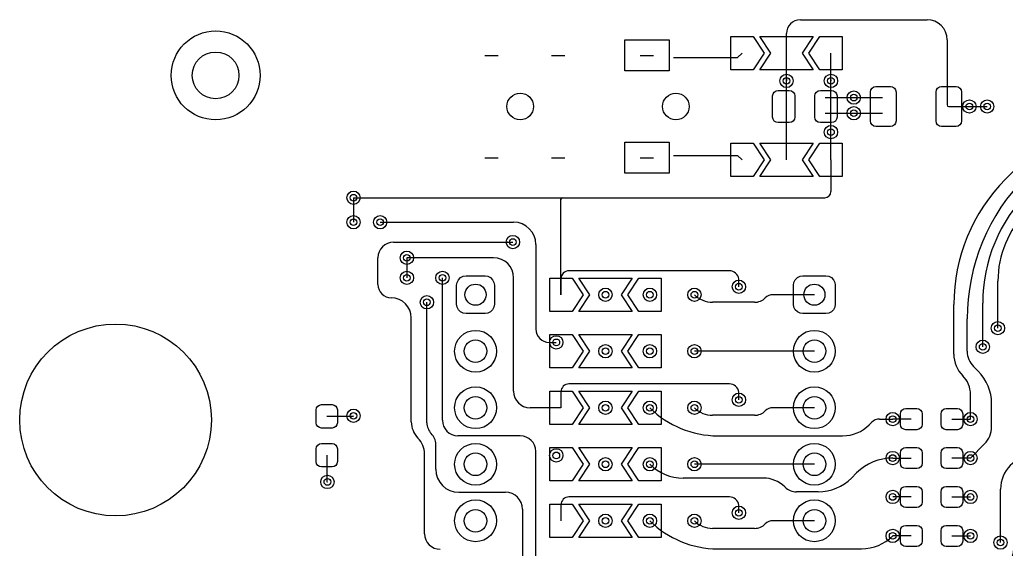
# Model space of a CAD drawing. Header units: millimetres. Extents: x -171 to 83, y -111 to 20.
# Drawn here: x -151.91 to -107.54, y -11.38 to 12.42 of the extents above; entities that cross this region are included whole.
import ezdxf

# ---------------------------------------------------------------- set-up
doc = ezdxf.new("R2010")
doc.units = ezdxf.units.MM
doc.layers.add('livello 5', color=18, linetype='Continuous', lineweight=25, true_color=0x000000)
doc.layers.add('livello 6', color=18, linetype='Continuous', lineweight=25, true_color=0x000000)

msp = doc.modelspace()

# ---------------------------------------------------------------- linework, layer by layer
at = {"layer": 'livello 5', "color": 250, "true_color": 0x3d3d3d}
msp.add_circle((-147.5985, -5.5721), 4.3114, dxfattribs=at)
at = {"layer": 'livello 6', "color": 133, "true_color": 0x37cbcb, "flags": 128}
for points in [[(-116.7985, 12.4165, 0.41421356), (-117.4235, 11.7915)], [(-110.1985, 11.5165, 0.41421356), (-111.0985, 12.4165)], [(-110.1985, 8.5915, 0.41421356), (-110.1235, 8.5165)], [(-106.648, 5.3671, 0.19891061), (-109.2985, -1.0319)], [(-107.5672, 5.2479, 0.19891373), (-109.8985, -0.3806)], [(-115.6961, 4.4164, 0.41410618), (-115.4235, 4.6891)], [(-106.5207, 4.6943, 0.19891266), (-108.5985, -0.322)], [(-127.4985, 4.4165, 0.41421356), (-127.5665, 4.3485)], [(-106.6196, 3.7955, 0.19891442), (-107.9153, 0.6672)], [(-128.6985, 2.3165, 0.41421356), (-129.6985, 3.3165)], [(-135.0985, 2.4165, 0.41421356), (-135.7985, 1.7165)], [(-129.9782, 2.4175, 0.05155322), (-129.9851, 2.4165)], [(-129.6985, 0.8165, 0.41421356), (-130.5985, 1.7165)], [(-127.2088, 1.1315, 0.41421356), (-127.5665, 0.7738)], [(-119.5679, 0.7623, 0.37209972), (-119.9915, 1.1315)], [(-135.7985, 0.5165, 0.41421356), (-135.1985, -0.0835)], [(-121.5665, 0.0565, 0.19891111), (-120.7457, -0.2835)], [(-118.0386, 0.0565, 0.19885894), (-118.3765, -0.0835)], [(-134.2985, -0.9835, 0.41421356), (-135.1985, -0.0835)], [(-118.8594, -0.2835, 0.19894764), (-118.3765, -0.0835)], [(-128.6985, -1.4835, 0.41421356), (-128.0985, -2.0835)], [(-109.8986, -2.6178, 0.19892073), (-109.4985, -3.5835)], [(-109.2986, -2.4835, 0.19890401), (-109.0157, -3.1663)], [(-108.1986, -4.832, 0.1989065), (-108.7985, -3.3835)], [(-127.2088, -3.9485, 0.41421356), (-127.5665, -4.3062)], [(-119.5679, -4.3177, 0.37209972), (-119.9915, -3.9485)], [(-109.1485, -4.4285, 0.19891331), (-109.4985, -3.5835)], [(-129.6985, -4.2835, 0.41421356), (-128.9585, -5.0235)], [(-123.5665, -5.0235, 0.19891227), (-120.5246, -6.2835)], [(-121.5665, -5.0235, 0.19891111), (-120.7457, -5.3635)], [(-118.8594, -5.3635, 0.19894764), (-118.3765, -5.1635)], [(-118.0386, -5.0235, 0.19885894), (-118.3765, -5.1635)], [(-136.9235, -5.4085, 0.41421356), (-136.8985, -5.3835)], [(-134.2986, -5.6592, 0.19892444), (-133.9985, -6.3835)], [(-133.5985, -5.7007, 0.19890958), (-133.3985, -6.1835)], [(-132.8985, -5.5835, 0.41421356), (-132.1985, -6.2835)], [(-113.2364, -5.5335, 0.19890958), (-113.5985, -5.6835)], [(-133.1986, -6.6663, 0.19889381), (-133.3985, -6.1835)], [(-114.8985, -6.2835, 0.19889605), (-113.7036, -5.7885)], [(-108.5168, -6.6517, 0.19892216), (-108.1985, -5.8835)], [(-133.6985, -7.1078, 0.19891393), (-133.9985, -6.3835)], [(-128.6985, -6.9835, 0.41421356), (-129.3985, -6.2835)], [(-112.6485, -7.2835, 0.19892042), (-114.2703, -7.9553)], [(-106.2985, -7.1835, 0.41421356), (-107.7985, -8.6835)], [(-133.1985, -7.7835, 0.41421356), (-132.1587, -8.8233)], [(-123.5665, -7.5635, 0.19891211), (-122.0697, -8.1835)], [(-138.0985, -8.3335, 0.41421356), (-138.0735, -8.3585)], [(-117.4985, -8.5835, 0.19891284), (-118.4642, -8.1835)], [(-115.9949, -8.8033, 0.19892403), (-114.4985, -8.1835)], [(-129.2985, -9.5835, 0.41421356), (-130.0587, -8.8233)], [(-117.4985, -8.5835, 0.19890974), (-116.9679, -8.8033)], [(-127.2088, -9.0285, 0.41421356), (-127.5665, -9.3862)], [(-119.5679, -9.3977, 0.37209972), (-119.9915, -9.0285)], [(-123.5665, -10.1035, 0.19891227), (-120.5246, -11.3635)], [(-121.5665, -10.1035, 0.19891111), (-120.7457, -10.4435)], [(-118.0386, -10.1035, 0.19885894), (-118.3765, -10.2435)], [(-118.8594, -10.4435, 0.19894764), (-118.3765, -10.2435)], [(-133.6985, -10.6835, 0.41421356), (-132.9985, -11.3835)], [(-114.0488, -11.3635, 0.1989245), (-112.6485, -10.7835)], [(-108.2432, -12.3767, 0.41421356), (-107.1985, -11.332)]]:
    msp.add_lwpolyline(points, format="xyb", dxfattribs=at)
for points in [[(-116.7985, 12.4165), (-111.0985, 12.4165)], [(-118.4235, 10.9165), (-118.9235, 10.1665), (-119.9235, 10.1665), (-119.9235, 11.6665), (-118.9235, 11.6665), (-118.4235, 10.9165)], [(-116.7235, 10.9165), (-116.2235, 10.1665), (-118.6235, 10.1665), (-118.1235, 10.9165), (-118.6235, 11.6665), (-116.2235, 11.6665), (-116.7235, 10.9165)], [(-117.4235, 10.9165), (-117.4235, 11.7915)], [(-116.4235, 10.9165), (-115.9235, 11.6665), (-114.9235, 11.6665), (-114.9235, 10.1665), (-115.9235, 10.1665), (-116.4235, 10.9165)], [(-124.6985, 10.1165), (-124.6985, 11.5165), (-122.6985, 11.5165), (-122.6985, 10.1165), (-124.6985, 10.1165)], [(-110.1985, 11.5165), (-110.1985, 8.5915)], [(-130.9985, 10.8165), (-130.3985, 10.8165)], [(-127.9985, 10.8165), (-127.3985, 10.8165)], [(-122.4985, 10.7165), (-121.8985, 10.7165)], [(-122.1985, 10.7165), (-119.6235, 10.7165)], [(-119.6235, 10.7165), (-119.4235, 10.9165)], [(-117.4235, 9.8165), (-117.4235, 10.9165)], [(-115.4235, 9.7165), (-115.4235, 10.9165)], [(-117.4235, 6.1165), (-117.4235, 9.8165)], [(-117.4235, 9.8165), (-117.4235, 9.667)], [(-115.4235, 7.0165), (-115.4235, 9.7165)], [(-115.4235, 9.7165), (-115.4235, 9.667)], [(-113.6485, 9.1665), (-113.6295, 9.2622), (-113.5753, 9.3433), (-113.4942, 9.3975), (-113.3985, 9.4165), (-112.7485, 9.4165), (-112.6529, 9.3975), (-112.5718, 9.3433), (-112.5176, 9.2622), (-112.4985, 9.1665), (-112.4985, 7.8665), (-112.5176, 7.7708), (-112.5718, 7.6897), (-112.6529, 7.6355), (-112.7485, 7.6165), (-113.3985, 7.6165), (-113.4942, 7.6355), (-113.5753, 7.6897), (-113.6295, 7.7708), (-113.6485, 7.8665), (-113.6485, 9.1665)], [(-110.6985, 9.1665), (-110.6795, 9.2622), (-110.6253, 9.3433), (-110.5442, 9.3975), (-110.4485, 9.4165), (-109.7985, 9.4165), (-109.7029, 9.3975), (-109.6218, 9.3433), (-109.5676, 9.2622), (-109.5485, 9.1665), (-109.5485, 7.8665), (-109.5676, 7.7708), (-109.6218, 7.6897), (-109.7029, 7.6355), (-109.7985, 7.6165), (-110.4485, 7.6165), (-110.5442, 7.6355), (-110.6253, 7.6897), (-110.6795, 7.7708), (-110.6985, 7.8665), (-110.6985, 9.1665)], [(-117.0485, 8.0415), (-117.0676, 7.9458), (-117.1218, 7.8647), (-117.2029, 7.8105), (-117.2985, 7.7915), (-117.7985, 7.7915), (-117.8942, 7.8105), (-117.9753, 7.8647), (-118.0295, 7.9458), (-118.0485, 8.0415), (-118.0485, 8.9915), (-118.0295, 9.0872), (-117.9753, 9.1683), (-117.8942, 9.2225), (-117.7985, 9.2415), (-117.2985, 9.2415), (-117.2029, 9.2225), (-117.1218, 9.1683), (-117.0676, 9.0872), (-117.0485, 8.9915), (-117.0485, 8.0415)], [(-115.1485, 8.0415), (-115.1676, 7.9458), (-115.2218, 7.8647), (-115.3029, 7.8105), (-115.3985, 7.7915), (-115.8985, 7.7915), (-115.9942, 7.8105), (-116.0753, 7.8647), (-116.1295, 7.9458), (-116.1485, 8.0415), (-116.1485, 8.9915), (-116.1295, 9.0872), (-116.0753, 9.1683), (-115.9942, 9.2225), (-115.8985, 9.2415), (-115.3985, 9.2415), (-115.3029, 9.2225), (-115.2218, 9.1683), (-115.1676, 9.0872), (-115.1485, 8.9915), (-115.1485, 8.0415)], [(-115.686, 8.9165), (-113.111, 8.9165)], [(-110.1235, 8.5165), (-109.1985, 8.5165)], [(-109.1985, 8.5165), (-108.3985, 8.5165)], [(-107.5672, 5.2479), (-104.1985, 8.6165)], [(-115.686, 8.2165), (-113.111, 8.2165)], [(-115.4235, 7.0165), (-115.4235, 7.366)], [(-124.6985, 5.5165), (-124.6985, 6.9165), (-122.6985, 6.9165), (-122.6985, 5.5165), (-124.6985, 5.5165)], [(-118.4235, 6.1165), (-118.9235, 5.3665), (-119.9235, 5.3665), (-119.9235, 6.8665), (-118.9235, 6.8665), (-118.4235, 6.1165)], [(-116.7235, 6.1165), (-116.2235, 5.3665), (-118.6235, 5.3665), (-118.1235, 6.1165), (-118.6235, 6.8665), (-116.2235, 6.8665), (-116.7235, 6.1165)], [(-116.4235, 6.1165), (-115.9235, 6.8665), (-114.9235, 6.8665), (-114.9235, 5.3665), (-115.9235, 5.3665), (-116.4235, 6.1165)], [(-115.4235, 6.1165), (-115.4235, 7.0165)], [(-130.9985, 6.2165), (-130.3985, 6.2165)], [(-127.9985, 6.2165), (-127.3985, 6.2165)], [(-122.4985, 6.3165), (-121.8985, 6.3165)], [(-122.1985, 6.3165), (-119.6235, 6.3165)], [(-119.6235, 6.3165), (-119.4235, 6.1165)], [(-115.4235, 6.1165), (-115.4235, 4.6891)], [(-136.8985, 4.4165), (-136.8985, 3.3165)], [(-136.8985, 4.4165), (-127.4985, 4.4165)], [(-127.5665, 0.0565), (-127.5665, 4.3485)], [(-127.4985, 4.4165), (-115.6962, 4.4165)], [(-135.6985, 3.3165), (-129.6985, 3.3165)], [(-135.0985, 2.4165), (-129.9851, 2.4165)], [(-129.9782, 2.4175), (-129.9713, 2.4244)], [(-129.9713, 2.4244), (-129.7302, 2.4244)], [(-128.6985, 2.3165), (-128.6985, -1.4835)], [(-135.7985, 0.5165), (-135.7985, 1.7165)], [(-130.5985, 1.7165), (-134.4985, 1.7165)], [(-134.4985, 1.7165), (-134.4985, 0.8165)], [(-130.9835, 0.9065), (-130.8522, 0.8857), (-130.7337, 0.8253), (-130.6397, 0.7313), (-130.5793, 0.6128), (-130.5585, 0.4815), (-130.5585, -0.3685), (-130.5793, -0.4998), (-130.6397, -0.6183), (-130.7337, -0.7123), (-130.8522, -0.7727), (-130.9835, -0.7935), (-131.8335, -0.7935), (-131.9649, -0.7727), (-132.0834, -0.7123), (-132.1774, -0.6183), (-132.2377, -0.4998), (-132.2585, -0.3685), (-132.2585, 0.4815), (-132.2377, 0.6128), (-132.1774, 0.7313), (-132.0834, 0.8253), (-131.9649, 0.8857), (-131.8335, 0.9065), (-130.9835, 0.9065)], [(-119.9915, 1.1315), (-127.2088, 1.1315)], [(-116.6833, -0.7935), (-116.8147, -0.7727), (-116.9332, -0.7123), (-117.0272, -0.6183), (-117.0875, -0.4998), (-117.1083, -0.3685), (-117.1083, 0.4815), (-117.0875, 0.6128), (-117.0272, 0.7313), (-116.9332, 0.8253), (-116.8147, 0.8857), (-116.6833, 0.9065), (-115.6537, 0.9065), (-115.5224, 0.8857), (-115.4039, 0.8253), (-115.3099, 0.7313), (-115.2495, 0.6128), (-115.2287, 0.4815), (-115.2287, -0.3685), (-115.2495, -0.4998), (-115.3099, -0.6183), (-115.4039, -0.7123), (-115.5224, -0.7727), (-115.6537, -0.7935), (-116.6833, -0.7935)], [(-132.8985, -5.5835), (-132.8985, 0.8165)], [(-129.6985, -4.2835), (-129.6985, 0.8165)], [(-126.5665, 0.0565), (-127.0665, -0.6935), (-128.0665, -0.6935), (-128.0665, 0.8065), (-127.0665, 0.8065), (-126.5665, 0.0565)], [(-127.5665, 0.7738), (-127.5665, 0.0565)], [(-124.8665, 0.0565), (-124.3665, -0.6935), (-126.7665, -0.6935), (-126.2665, 0.0565), (-126.7665, 0.8065), (-124.3665, 0.8065), (-124.8665, 0.0565)], [(-124.5665, 0.0565), (-124.0665, 0.8065), (-123.0665, 0.8065), (-123.0665, -0.6935), (-124.0665, -0.6935), (-124.5665, 0.0565)], [(-119.5678, 0.4178), (-119.5678, 0.7623)], [(-107.9154, -1.4459), (-107.9154, 0.6672)], [(-119.5665, 0.4165), (-119.5678, 0.4178)], [(-116.1685, 0.0565), (-118.0386, 0.0565)], [(-133.5985, -5.7007), (-133.5985, -0.2835)], [(-120.0765, -0.2835), (-120.7457, -0.2835)], [(-118.8594, -0.2835), (-120.0765, -0.2835)], [(-109.8985, -2.6178), (-109.8985, -0.3806)], [(-108.5985, -2.2835), (-108.5985, -0.322)], [(-134.2985, -5.6592), (-134.2985, -0.9835)], [(-109.2985, -2.4835), (-109.2985, -1.0319)], [(-126.5665, -2.4835), (-127.0665, -3.2335), (-128.0665, -3.2335), (-128.0665, -1.7335), (-127.0665, -1.7335), (-126.5665, -2.4835)], [(-124.8665, -2.4835), (-124.3665, -3.2335), (-126.7665, -3.2335), (-126.2665, -2.4835), (-126.7665, -1.7335), (-124.3665, -1.7335), (-124.8665, -2.4835)], [(-124.5665, -2.4835), (-124.0665, -1.7335), (-123.0665, -1.7335), (-123.0665, -3.2335), (-124.0665, -3.2335), (-124.5665, -2.4835)], [(-128.0985, -2.0835), (-127.7765, -2.0835)], [(-116.1685, -2.4835), (-121.5665, -2.4835)], [(-108.7985, -3.3835), (-109.0157, -3.1663)], [(-119.9915, -3.9485), (-127.2088, -3.9485)], [(-126.5665, -5.0235), (-127.0665, -5.7735), (-128.0665, -5.7735), (-128.0665, -4.2735), (-127.0665, -4.2735), (-126.5665, -5.0235)], [(-127.5665, -4.3062), (-127.5665, -5.0235)], [(-124.8665, -5.0235), (-124.3665, -5.7735), (-126.7665, -5.7735), (-126.2665, -5.0235), (-126.7665, -4.2735), (-124.3665, -4.2735), (-124.8665, -5.0235)], [(-124.5665, -5.0235), (-124.0665, -4.2735), (-123.0665, -4.2735), (-123.0665, -5.7735), (-124.0665, -5.7735), (-124.5665, -5.0235)], [(-119.5678, -4.6622), (-119.5678, -4.3177)], [(-109.1485, -5.5335), (-109.1485, -4.4285)], [(-119.5665, -4.6635), (-119.5678, -4.6622)], [(-108.1985, -5.8835), (-108.1985, -4.832)], [(-138.336, -5.9335), (-138.4269, -5.9154), (-138.504, -5.8639), (-138.5555, -5.7869), (-138.5735, -5.696), (-138.5735, -5.121), (-138.5555, -5.0301), (-138.504, -4.9531), (-138.4269, -4.9016), (-138.336, -4.8835), (-137.861, -4.8835), (-137.7702, -4.9016), (-137.6931, -4.9531), (-137.6416, -5.0301), (-137.6235, -5.121), (-137.6235, -5.696), (-137.6416, -5.7869), (-137.6931, -5.8639), (-137.7702, -5.9154), (-137.861, -5.9335), (-138.336, -5.9335)], [(-127.5665, -5.0235), (-128.9585, -5.0235)], [(-116.1685, -5.0235), (-118.0386, -5.0235)], [(-111.3235, -5.771), (-111.3416, -5.8619), (-111.3931, -5.9389), (-111.4702, -5.9904), (-111.561, -6.0085), (-112.061, -6.0085), (-112.1519, -5.9904), (-112.229, -5.9389), (-112.2805, -5.8619), (-112.2985, -5.771), (-112.2985, -5.296), (-112.2805, -5.2051), (-112.229, -5.1281), (-112.1519, -5.0766), (-112.061, -5.0585), (-111.561, -5.0585), (-111.4702, -5.0766), (-111.3931, -5.1281), (-111.3416, -5.2051), (-111.3235, -5.296), (-111.3235, -5.771)], [(-109.4985, -5.771), (-109.5166, -5.8619), (-109.5681, -5.9389), (-109.6452, -5.9904), (-109.736, -6.0085), (-110.236, -6.0085), (-110.3269, -5.9904), (-110.404, -5.9389), (-110.4555, -5.8619), (-110.4735, -5.771), (-110.4735, -5.296), (-110.4555, -5.2051), (-110.404, -5.1281), (-110.3269, -5.0766), (-110.236, -5.0585), (-109.736, -5.0585), (-109.6452, -5.0766), (-109.5681, -5.1281), (-109.5166, -5.2051), (-109.4985, -5.296), (-109.4985, -5.771)], [(-138.0985, -5.4085), (-136.9235, -5.4085)], [(-120.0765, -5.3635), (-120.7457, -5.3635)], [(-118.8594, -5.3635), (-120.0765, -5.3635)], [(-113.7036, -5.7885), (-113.5985, -5.6835)], [(-113.2364, -5.5335), (-112.6485, -5.5335)], [(-111.811, -5.5335), (-112.6485, -5.5335)], [(-109.986, -5.5335), (-109.1485, -5.5335)], [(-138.336, -7.6835), (-138.4269, -7.6654), (-138.504, -7.6139), (-138.5555, -7.5369), (-138.5735, -7.446), (-138.5735, -6.871), (-138.5555, -6.7801), (-138.504, -6.7031), (-138.4269, -6.6516), (-138.336, -6.6335), (-137.861, -6.6335), (-137.7702, -6.6516), (-137.6931, -6.7031), (-137.6416, -6.7801), (-137.6235, -6.871), (-137.6235, -7.446), (-137.6416, -7.5369), (-137.6931, -7.6139), (-137.7702, -7.6654), (-137.861, -7.6835), (-138.336, -7.6835)], [(-129.3985, -6.2835), (-132.1985, -6.2835)], [(-120.5246, -6.2835), (-114.8985, -6.2835)], [(-109.1485, -7.2835), (-108.5167, -6.6517)], [(-133.1985, -7.7835), (-133.1985, -6.6663)], [(-128.6985, -9.1835), (-128.6985, -6.9835)], [(-126.5665, -7.5635), (-127.0665, -8.3135), (-128.0665, -8.3135), (-128.0665, -6.8135), (-127.0665, -6.8135), (-126.5665, -7.5635)], [(-124.8665, -7.5635), (-124.3665, -8.3135), (-126.7665, -8.3135), (-126.2665, -7.5635), (-126.7665, -6.8135), (-124.3665, -6.8135), (-124.8665, -7.5635)], [(-124.5665, -7.5635), (-124.0665, -6.8135), (-123.0665, -6.8135), (-123.0665, -8.3135), (-124.0665, -8.3135), (-124.5665, -7.5635)], [(-111.3235, -7.521), (-111.3416, -7.6119), (-111.3931, -7.6889), (-111.4702, -7.7404), (-111.561, -7.7585), (-112.061, -7.7585), (-112.1519, -7.7404), (-112.229, -7.6889), (-112.2805, -7.6119), (-112.2985, -7.521), (-112.2985, -7.046), (-112.2805, -6.9551), (-112.229, -6.8781), (-112.1519, -6.8266), (-112.061, -6.8085), (-111.561, -6.8085), (-111.4702, -6.8266), (-111.3931, -6.8781), (-111.3416, -6.9551), (-111.3235, -7.046), (-111.3235, -7.521)], [(-109.4985, -7.521), (-109.5166, -7.6119), (-109.5681, -7.6889), (-109.6452, -7.7404), (-109.736, -7.7585), (-110.236, -7.7585), (-110.3269, -7.7404), (-110.404, -7.6889), (-110.4555, -7.6119), (-110.4735, -7.521), (-110.4735, -7.046), (-110.4555, -6.9551), (-110.404, -6.8781), (-110.3269, -6.8266), (-110.236, -6.8085), (-109.736, -6.8085), (-109.6452, -6.8266), (-109.5681, -6.8781), (-109.5166, -6.9551), (-109.4985, -7.046), (-109.4985, -7.521)], [(-138.0985, -7.1585), (-138.0985, -8.3335)], [(-133.6985, -10.6835), (-133.6985, -7.1078)], [(-112.6485, -7.2835), (-111.811, -7.2835)], [(-109.1485, -7.2835), (-109.986, -7.2835)], [(-116.1685, -7.5635), (-121.5665, -7.5635)], [(-114.2703, -7.9553), (-114.4985, -8.1835)], [(-118.4642, -8.1835), (-122.0697, -8.1835)], [(-132.1587, -8.8233), (-130.0587, -8.8233)], [(-115.9949, -8.8033), (-116.9679, -8.8033)], [(-111.3235, -9.271), (-111.3416, -9.3619), (-111.3931, -9.4389), (-111.4702, -9.4904), (-111.561, -9.5085), (-112.061, -9.5085), (-112.1519, -9.4904), (-112.229, -9.4389), (-112.2805, -9.3619), (-112.2985, -9.271), (-112.2985, -8.796), (-112.2805, -8.7051), (-112.229, -8.6281), (-112.1519, -8.5766), (-112.061, -8.5585), (-111.561, -8.5585), (-111.4702, -8.5766), (-111.3931, -8.6281), (-111.3416, -8.7051), (-111.3235, -8.796), (-111.3235, -9.271)], [(-109.4985, -9.271), (-109.5166, -9.3619), (-109.5681, -9.4389), (-109.6452, -9.4904), (-109.736, -9.5085), (-110.236, -9.5085), (-110.3269, -9.4904), (-110.404, -9.4389), (-110.4555, -9.3619), (-110.4735, -9.271), (-110.4735, -8.796), (-110.4555, -8.7051), (-110.404, -8.6281), (-110.3269, -8.5766), (-110.236, -8.5585), (-109.736, -8.5585), (-109.6452, -8.5766), (-109.5681, -8.6281), (-109.5166, -8.7051), (-109.4985, -8.796), (-109.4985, -9.271)], [(-107.7985, -11.0835), (-107.7985, -8.6835)], [(-128.6985, -26.5615), (-128.6985, -9.1835)], [(-119.9915, -9.0285), (-127.2088, -9.0285)], [(-111.811, -9.0335), (-112.6485, -9.0335)], [(-109.986, -9.0335), (-109.1485, -9.0335)], [(-129.2985, -9.5835), (-129.2985, -28.3835)], [(-126.5665, -10.1035), (-127.0665, -10.8535), (-128.0665, -10.8535), (-128.0665, -9.3535), (-127.0665, -9.3535), (-126.5665, -10.1035)], [(-127.5665, -9.3862), (-127.5665, -10.1035)], [(-124.8665, -10.1035), (-124.3665, -10.8535), (-126.7665, -10.8535), (-126.2665, -10.1035), (-126.7665, -9.3535), (-124.3665, -9.3535), (-124.8665, -10.1035)], [(-124.5665, -10.1035), (-124.0665, -9.3535), (-123.0665, -9.3535), (-123.0665, -10.8535), (-124.0665, -10.8535), (-124.5665, -10.1035)], [(-119.5678, -9.7422), (-119.5678, -9.3977)], [(-119.5665, -9.7435), (-119.5678, -9.7422)], [(-116.1685, -10.1035), (-118.0386, -10.1035)], [(-120.0765, -10.4435), (-120.7457, -10.4435)], [(-118.8594, -10.4435), (-120.0765, -10.4435)], [(-111.3235, -11.021), (-111.3416, -11.1119), (-111.3931, -11.1889), (-111.4702, -11.2404), (-111.561, -11.2585), (-112.061, -11.2585), (-112.1519, -11.2404), (-112.229, -11.1889), (-112.2805, -11.1119), (-112.2985, -11.021), (-112.2985, -10.546), (-112.2805, -10.4551), (-112.229, -10.3781), (-112.1519, -10.3266), (-112.061, -10.3085), (-111.561, -10.3085), (-111.4702, -10.3266), (-111.3931, -10.3781), (-111.3416, -10.4551), (-111.3235, -10.546), (-111.3235, -11.021)], [(-109.4985, -11.021), (-109.5166, -11.1119), (-109.5681, -11.1889), (-109.6452, -11.2404), (-109.736, -11.2585), (-110.236, -11.2585), (-110.3269, -11.2404), (-110.404, -11.1889), (-110.4555, -11.1119), (-110.4735, -11.021), (-110.4735, -10.546), (-110.4555, -10.4551), (-110.404, -10.3781), (-110.3269, -10.3266), (-110.236, -10.3085), (-109.736, -10.3085), (-109.6452, -10.3266), (-109.5681, -10.3781), (-109.5166, -10.4551), (-109.4985, -10.546), (-109.4985, -11.021)], [(-111.811, -10.7835), (-112.6485, -10.7835)], [(-109.986, -10.7835), (-109.1485, -10.7835)], [(-120.5246, -11.3635), (-114.4985, -11.3635)], [(-114.4985, -11.3635), (-114.0488, -11.3635)]]:
    msp.add_lwpolyline(points, dxfattribs=at)
at = {"layer": 'livello 6', "color": 18, "true_color": 0x000000, "flags": 128}
for points in [[(-130.9985, 10.8165), (-130.3985, 10.8165)], [(-127.9985, 10.8165), (-127.3985, 10.8165)], [(-123.9985, 10.8165), (-123.3985, 10.8165)], [(-122.4985, 10.7165), (-121.8985, 10.7165)], [(-130.9985, 6.2165), (-130.3985, 6.2165)], [(-127.9985, 6.2165), (-127.3985, 6.2165)], [(-123.9985, 6.2165), (-123.3985, 6.2165)], [(-122.4985, 6.3165), (-121.8985, 6.3165)]]:
    msp.add_lwpolyline(points, dxfattribs=at)
at = {"layer": 'livello 6', "color": 250, "true_color": 0x121212}
for centre, radius in [((-143.0985, 9.9165), 2), ((-117.4235, 9.667), 0.3), ((-115.4235, 9.667), 0.3), ((-114.3985, 8.9165), 0.3), ((-114.3985, 8.2165), 0.3), ((-109.1985, 8.5165), 0.3), ((-108.3985, 8.5165), 0.3), ((-115.4235, 7.366), 0.3), ((-136.8985, 4.4165), 0.3), ((-136.8985, 3.3165), 0.3), ((-135.6985, 3.3165), 0.3), ((-129.7302, 2.4244), 0.3), ((-134.4985, 1.7165), 0.3), ((-134.4985, 0.8165), 0.3), ((-132.8985, 0.8165), 0.3), ((-119.5665, 0.4165), 0.3), ((-133.5985, -0.2835), 0.3), ((-125.5665, 0.0565), 0.3), ((-123.5665, 0.0565), 0.3), ((-121.5665, 0.0565), 0.3), ((-107.9154, -1.4459), 0.3), ((-127.7765, -2.0835), 0.3), ((-125.5665, -2.4835), 0.3), ((-123.5665, -2.4835), 0.3), ((-121.5665, -2.4835), 0.3), ((-108.5985, -2.2835), 0.3), ((-119.5665, -4.6635), 0.3), ((-125.5665, -5.0235), 0.3), ((-123.5665, -5.0235), 0.3), ((-121.5665, -5.0235), 0.3), ((-136.8985, -5.3835), 0.3), ((-112.6485, -5.5335), 0.3), ((-109.1485, -5.5335), 0.3), ((-127.7765, -7.1635), 0.3), ((-112.6485, -7.2835), 0.3), ((-109.1485, -7.2835), 0.3), ((-125.5665, -7.5635), 0.3), ((-123.5665, -7.5635), 0.3), ((-121.5665, -7.5635), 0.3), ((-138.0735, -8.3585), 0.3), ((-112.6485, -9.0335), 0.3), ((-109.1485, -9.0335), 0.3), ((-119.5665, -9.7435), 0.3), ((-125.5665, -10.1035), 0.3), ((-123.5665, -10.1035), 0.3), ((-121.5665, -10.1035), 0.3), ((-112.6485, -10.7835), 0.3), ((-109.1485, -10.7835), 0.3), ((-107.7985, -11.0835), 0.3)]:
    msp.add_circle(centre, radius, dxfattribs=at)
at = {"layer": 'livello 6', "color": 18, "true_color": 0x000000}
for centre, radius in [((-143.0985, 9.9165), 1.05), ((-117.4235, 9.667), 0.15), ((-115.4235, 9.667), 0.15), ((-129.3985, 8.5165), 0.6), ((-129.3985, 8.5165), 0.6), ((-122.3985, 8.5165), 0.6), ((-122.3985, 8.5165), 0.6), ((-114.3985, 8.9165), 0.15), ((-109.1985, 8.5165), 0.15), ((-108.3985, 8.5165), 0.15), ((-114.3985, 8.2165), 0.15), ((-115.4235, 7.366), 0.15), ((-136.8985, 4.4165), 0.15), ((-136.8985, 3.3165), 0.15), ((-135.6985, 3.3165), 0.15), ((-129.7302, 2.4244), 0.15), ((-134.4985, 1.7165), 0.15), ((-134.4985, 0.8165), 0.15), ((-132.8985, 0.8165), 0.15), ((-131.4085, 0.0565), 0.475), ((-119.5665, 0.4165), 0.15), ((-116.1685, 0.0565), 0.475), ((-125.5665, 0.0565), 0.15), ((-123.5665, 0.0565), 0.15), ((-121.5665, 0.0565), 0.15), ((-133.5985, -0.2835), 0.15), ((-107.9154, -1.4459), 0.15), ((-131.4085, -2.4835), 0.508), ((-127.7765, -2.0835), 0.15), ((-116.1685, -2.4835), 0.508), ((-108.5985, -2.2835), 0.15), ((-125.5665, -2.4835), 0.15), ((-123.5665, -2.4835), 0.15), ((-121.5665, -2.4835), 0.15), ((-131.4085, -5.0235), 0.508), ((-125.5665, -5.0235), 0.15), ((-123.5665, -5.0235), 0.15), ((-121.5665, -5.0235), 0.15), ((-119.5665, -4.6635), 0.15), ((-116.1685, -5.0235), 0.508), ((-136.8985, -5.3835), 0.15), ((-112.6485, -5.5335), 0.15), ((-109.1485, -5.5335), 0.15), ((-131.4085, -7.5635), 0.508), ((-127.7765, -7.1635), 0.15), ((-116.1685, -7.5635), 0.508), ((-125.5665, -7.5635), 0.15), ((-123.5665, -7.5635), 0.15), ((-121.5665, -7.5635), 0.15), ((-112.6485, -7.2835), 0.15), ((-109.1485, -7.2835), 0.15), ((-138.0735, -8.3585), 0.15), ((-112.6485, -9.0335), 0.15), ((-109.1485, -9.0335), 0.15), ((-131.4085, -10.1035), 0.508), ((-119.5665, -9.7435), 0.15), ((-116.1685, -10.1035), 0.508), ((-125.5665, -10.1035), 0.15), ((-123.5665, -10.1035), 0.15), ((-121.5665, -10.1035), 0.15), ((-112.6485, -10.7835), 0.15), ((-109.1485, -10.7835), 0.15), ((-107.7985, -11.0835), 0.15)]:
    msp.add_circle(centre, radius, dxfattribs=at)
at = {"layer": 'livello 6', "color": 133, "true_color": 0x37cbcb}
for centre in [(-131.4085, -2.4835), (-116.1685, -2.4835), (-131.4085, -5.0235), (-116.1685, -5.0235), (-131.4085, -7.5635), (-116.1685, -7.5635), (-131.4085, -10.1035), (-116.1685, -10.1035)]:
    msp.add_circle(centre, 0.9398, dxfattribs=at)

doc.saveas('drawing.dxf')
